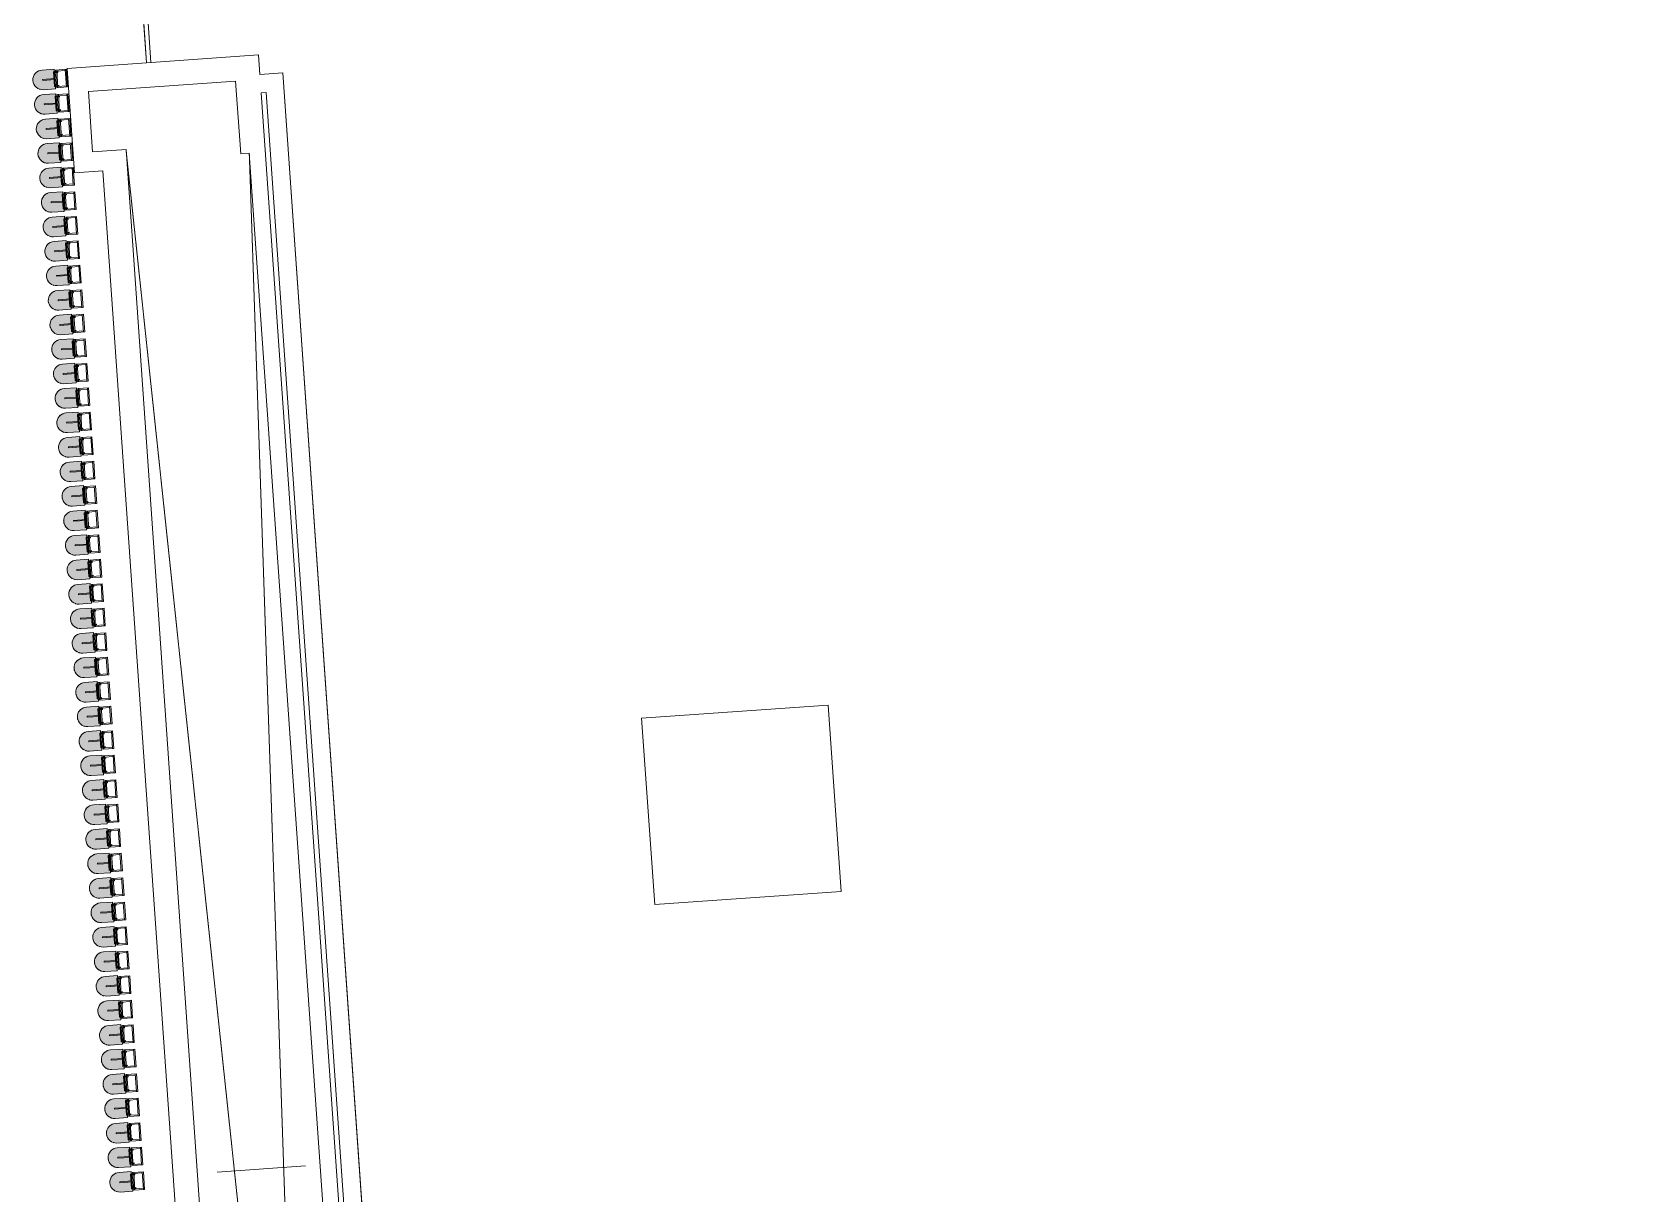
# Model space of a CAD drawing. Header units: millimetres. Extents: x 306 to 836129804, y -168137 to 818603917.
# Drawn here: x 833806383 to 833822762, y 818019308 to 818031108 of the extents above; entities that cross this region are included whole.
import ezdxf

# ---------------------------------------------------------------- set-up
doc = ezdxf.new("R2010")
doc.units = ezdxf.units.MM
doc.header["$LTSCALE"] = 3
doc.linetypes.add('Overhead', pattern=[1.8, 1.2, -0.6])
for name, color, linetype, lineweight in [('A-010-M_LINE', 251, 'Continuous', 13), ('A-010-M_LINE_BEYOND', 251, 'Continuous', 13), ('A-200-M_WALL_INT', 251, 'Continuous', 13), ('A-214-M_CURT_WALL', 251, 'Continuous', 13), ('A-215-M_CURT_PANEL', 251, 'Continuous', 13), ('A-810-M_ROOMS', 251, 'Continuous', 13), ('S-280-M_COLUMN', 253, 'Continuous', 9), ('Z-060-M_DETAIL', 253, 'Continuous', 5), ('Z-060-M_LINE_MEDIUM', 253, 'Continuous', 9)]:
    doc.layers.add(name, color=color, linetype=linetype, lineweight=lineweight)
doc.layers.add('UAJ-00XREF', color=7, linetype='Continuous')

# ---------------------------------------------------------------- blocks, each defined once
blk = doc.blocks.new('Circular Mullion - ARC_225mm CONCRETE MULLION-26075596-0300')
at = {"layer": 'A-214-M_CURT_WALL'}
blk.add_hatch(color=256, dxfattribs=at).paths.add_polyline_path([(100, -125), (100, 0), (-100, 0), (-100, -125), (-95, -156), (-87, -175), (-71, -196), (-50, -212), (-26, -222), (0, -225), (26, -222), (50, -212), (74, -192), (87, -175), (97, -151)], flags=0)
at = {"layer": 'Z-060-M_DETAIL'}
for p, q in [((-90, 12), (-90, 122)), ((-90, 122), (90, 122)), ((-90, 110), (90, 110)), ((-90, 24), (90, 24)), ((90, 12), (-90, 12)), ((-78, 110), (-78, 24)), ((-65, 35), (-75, 35)), ((-75, 35), (-75, 0)), ((-75, 0), (-75, -10)), ((75, 0), (-75, 0)), ((-75, 0), (-65, 0)), ((-65, 0), (-65, 35)), ((-5, 0), (-5, -125)), ((5, -125), (5, 0)), ((65, 35), (75, 35)), ((65, 0), (65, 35)), ((75, 0), (65, 0)), ((75, 35), (75, 0)), ((75, -10), (75, 0)), ((78, 110), (78, 24)), ((90, 122), (90, 12)), ((-75, -10), (75, -10)), ((-5, -125), (5, -125))]:
    blk.add_line(p, q, dxfattribs=at)
at = {"layer": 'Z-060-M_LINE_MEDIUM'}
for p, q in [((100, 0), (-100, 0)), ((100, -125), (100, 0)), ((-100, 0), (-100, -125))]:
    blk.add_line(p, q, dxfattribs=at)
blk.add_arc((0, -125), 100, 180, 0, dxfattribs=at)
blk = doc.blocks.new('Circular Mullion - CONCRETE TUBES 225mm-18407253-0300')
at = {"layer": 'A-214-M_CURT_WALL', "lineweight": 9}
for start, end in [(156.6454, 162.023), (137.977, 143.3546), (96.6454, 102.023), (77.977, 83.3546), (36.6454, 42.023), (17.977, 23.3546)]:
    blk.add_arc((0, 125), 100, start, end, dxfattribs=at)
blk = doc.blocks.new('Circular Mullion - CONCRETE TUBES 225mm-V223-0300')
at = {"layer": 'A-214-M_CURT_WALL', "lineweight": 9}
for start, end in [(156.6454, 162.023), (137.977, 143.3546), (96.6454, 102.0093), (77.977, 83.3546), (36.6454, 42.023), (17.977, 23.3546)]:
    blk.add_arc((0, 125), 100, start, end, dxfattribs=at)
blk = doc.blocks.new('Circular Mullion - ARC_225mm CONCRETE MULLION-V224-0300')
at = {"layer": 'A-214-M_CURT_WALL'}
blk.add_hatch(color=256, dxfattribs=at).paths.add_polyline_path([(100, -125), (100, 0), (-100, 0), (-100, -125), (-95, -156), (-87, -175), (-71, -196), (-50, -212), (-26, -222), (0, -225), (26, -222), (50, -212), (74, -192), (87, -175), (97, -151)], flags=0)
at = {"layer": 'Z-060-M_DETAIL'}
for p, q in [((-90, 12), (-90, 122)), ((-90, 122), (90, 122)), ((-90, 110), (90, 110)), ((-90, 24), (90, 24)), ((90, 12), (-90, 12)), ((-78, 110), (-78, 24)), ((-65, 35), (-75, 35)), ((-75, 35), (-75, 0)), ((-75, 0), (-75, -10)), ((75, 0), (-75, 0)), ((-75, 0), (-65, 0)), ((-65, 0), (-65, 35)), ((-5, 0), (-5, -125)), ((5, -125), (5, 0)), ((65, 35), (75, 35)), ((65, 0), (65, 35)), ((75, 0), (65, 0)), ((75, 35), (75, 0)), ((75, -10), (75, 0)), ((78, 110), (78, 24)), ((90, 122), (90, 12)), ((-75, -10), (75, -10)), ((-5, -125), (5, -125))]:
    blk.add_line(p, q, dxfattribs=at)
at = {"layer": 'Z-060-M_LINE_MEDIUM'}
for p, q in [((100, 0), (-100, 0)), ((100, -125), (100, 0)), ((-100, 0), (-100, -125))]:
    blk.add_line(p, q, dxfattribs=at)
blk.add_arc((0, -125), 100, 180, 0, dxfattribs=at)
blk = doc.blocks.new('Circular Mullion - CONCRETE TUBES 225mm-V225-0300')
at = {"layer": 'A-214-M_CURT_WALL', "lineweight": 9}
for start, end in [(156.6454, 162.023), (137.977, 143.3546), (97.5851, 102.023), (77.977, 83.3546), (36.6454, 42.023), (17.977, 23.3546)]:
    blk.add_arc((0, 125), 100, start, end, dxfattribs=at)
blk = doc.blocks.new('Circular Mullion - CONCRETE TUBES 225mm-V226-0300')
at = {"layer": 'A-214-M_CURT_WALL', "lineweight": 9}
for start, end in [(156.9778, 162.023), (137.977, 143.3546), (96.6454, 102.023), (77.977, 83.3546), (36.6454, 42.023), (17.977, 23.3546)]:
    blk.add_arc((0, 125), 100, start, end, dxfattribs=at)
blk = doc.blocks.new('System Panel - ARC_Glazed-41433853-0300')
at = {"layer": 'A-215-M_CURT_PANEL', "lineweight": 9}
for p, q in [((-601, 0), (601, 0)), ((-601, -44), (-601, 0)), ((601, -44), (-601, -44)), ((601, -44), (601, 0))]:
    blk.add_line(p, q, dxfattribs=at)
blk = doc.blocks.new('3A35X-MAGP-P-MP-00')
at = {"layer": 'A-010-M_LINE', "linetype": 'Overhead'}
for p, q in [((834390756, 817995387), (834387089, 818029916)), ((834388342, 818029878), (834389522, 817995106))]:
    blk.add_line(p, q, dxfattribs=at)
at = {"layer": 'A-010-M_LINE_BEYOND'}
blk.add_line((834388016, 818019529), (834388913, 818019591), dxfattribs=at)
at = {"layer": 'A-200-M_WALL_INT'}
for p, q in [((834386490, 818030741), (834388435, 818030877)), ((834388449, 818030678), (834388435, 818030877)), ((834386564, 818029679), (834386490, 818030741)), ((834388449, 818030678), (834388683, 818030694)), ((834388683, 818030694), (834391209, 817994560)), ((834388203, 818030611), (834386707, 818030506)), ((834386707, 818030506), (834386750, 818029892)), ((834388203, 818030611), (834388255, 818029872)), ((834388512, 818030497), (834388462, 818030493)), ((834388462, 818030493), (834390989, 817994345)), ((834391012, 817994732), (834388512, 818030497)), ((834386750, 818029892), (834387089, 818029916)), ((834387089, 818029916), (834388128, 818015047)), ((834388255, 818029872), (834388342, 818029878)), ((834390753, 817995393), (834388342, 818029878)), ((834386564, 818029679), (834386853, 818029699)), ((834387879, 818015030), (834386853, 818029699))]:
    blk.add_line(p, q, dxfattribs=at)
at = {"layer": 'A-810-M_ROOMS', "flags": 128}
blk.add_lwpolyline([(834412496, 818018677), (834412225, 818022559), (834411490, 818022508), (834411409, 818023665), (834411224, 818023652), (834410540, 818033442), (834409236, 818033351), (834409239, 818033301), (834409119, 818033293), (834401408, 818032754), (834401380, 818032802), (834400105, 818032713), (834392629, 818032190), (834392529, 818032183), (834388598, 818031908), (834388586, 818032093), (834387214, 818031997), (834387298, 818030798), (834388435, 818030877), (834388449, 818030678), (834388683, 818030694), (834391209, 817994560)], dxfattribs=at)
blk.add_lwpolyline([(834392462, 818022245), (834392329, 818024141), (834394225, 818024273), (834394357, 818022378)], close=True, dxfattribs=at)
at = {"layer": 'S-280-M_COLUMN', "lineweight": 13}
for p, q in [((834392329, 818024141), (834394225, 818024273)), ((834394225, 818024273), (834394357, 818022378)), ((834392329, 818024141), (834392462, 818022245)), ((834394357, 818022378), (834392462, 818022245))]:
    blk.add_line(p, q, dxfattribs=at)
at = {"layer": 'A-214-M_CURT_WALL', "rotation": 273.9989085257714}
for name, p in [('Circular Mullion - ARC_225mm CONCRETE MULLION-26075596-0300', (834386367, 818030633)), ('Circular Mullion - ARC_225mm CONCRETE MULLION-26075596-0300', (834386384, 818030384)), ('Circular Mullion - ARC_225mm CONCRETE MULLION-26075596-0300', (834386402, 818030135)), ('Circular Mullion - ARC_225mm CONCRETE MULLION-26075596-0300', (834386419, 818029886)), ('Circular Mullion - ARC_225mm CONCRETE MULLION-26075596-0300', (834386437, 818029637)), ('Circular Mullion - ARC_225mm CONCRETE MULLION-26075596-0300', (834386454, 818029388)), ('Circular Mullion - ARC_225mm CONCRETE MULLION-26075596-0300', (834386471, 818029139)), ('Circular Mullion - ARC_225mm CONCRETE MULLION-26075596-0300', (834386489, 818028891)), ('Circular Mullion - ARC_225mm CONCRETE MULLION-26075596-0300', (834386506, 818028642)), ('Circular Mullion - ARC_225mm CONCRETE MULLION-26075596-0300', (834386524, 818028393)), ('Circular Mullion - ARC_225mm CONCRETE MULLION-26075596-0300', (834386541, 818028144)), ('Circular Mullion - ARC_225mm CONCRETE MULLION-26075596-0300', (834386558, 818027895)), ('Circular Mullion - ARC_225mm CONCRETE MULLION-26075596-0300', (834386576, 818027646)), ('Circular Mullion - ARC_225mm CONCRETE MULLION-26075596-0300', (834386593, 818027397)), ('Circular Mullion - ARC_225mm CONCRETE MULLION-26075596-0300', (834386611, 818027149)), ('Circular Mullion - ARC_225mm CONCRETE MULLION-26075596-0300', (834386628, 818026900)), ('Circular Mullion - ARC_225mm CONCRETE MULLION-26075596-0300', (834386645, 818026651)), ('Circular Mullion - ARC_225mm CONCRETE MULLION-26075596-0300', (834386663, 818026402)), ('Circular Mullion - ARC_225mm CONCRETE MULLION-26075596-0300', (834386680, 818026153)), ('Circular Mullion - ARC_225mm CONCRETE MULLION-26075596-0300', (834386698, 818025904)), ('Circular Mullion - ARC_225mm CONCRETE MULLION-V224-0300', (834386715, 818025655)), ('Circular Mullion - ARC_225mm CONCRETE MULLION-26075596-0300', (834386732, 818025407)), ('Circular Mullion - ARC_225mm CONCRETE MULLION-26075596-0300', (834386750, 818025158)), ('Circular Mullion - ARC_225mm CONCRETE MULLION-26075596-0300', (834386767, 818024909)), ('Circular Mullion - ARC_225mm CONCRETE MULLION-26075596-0300', (834386785, 818024660)), ('Circular Mullion - ARC_225mm CONCRETE MULLION-26075596-0300', (834386802, 818024411)), ('Circular Mullion - ARC_225mm CONCRETE MULLION-26075596-0300', (834386819, 818024162)), ('Circular Mullion - ARC_225mm CONCRETE MULLION-26075596-0300', (834386837, 818023913)), ('Circular Mullion - ARC_225mm CONCRETE MULLION-26075596-0300', (834386854, 818023665)), ('Circular Mullion - ARC_225mm CONCRETE MULLION-26075596-0300', (834386871, 818023416)), ('Circular Mullion - ARC_225mm CONCRETE MULLION-26075596-0300', (834386889, 818023167)), ('Circular Mullion - ARC_225mm CONCRETE MULLION-26075596-0300', (834386906, 818022918)), ('Circular Mullion - ARC_225mm CONCRETE MULLION-26075596-0300', (834386924, 818022669)), ('Circular Mullion - ARC_225mm CONCRETE MULLION-26075596-0300', (834386941, 818022420)), ('Circular Mullion - ARC_225mm CONCRETE MULLION-26075596-0300', (834386958, 818022171)), ('Circular Mullion - ARC_225mm CONCRETE MULLION-26075596-0300', (834386976, 818021923)), ('Circular Mullion - ARC_225mm CONCRETE MULLION-26075596-0300', (834386993, 818021674)), ('Circular Mullion - ARC_225mm CONCRETE MULLION-26075596-0300', (834387011, 818021425)), ('Circular Mullion - ARC_225mm CONCRETE MULLION-26075596-0300', (834387028, 818021176)), ('Circular Mullion - ARC_225mm CONCRETE MULLION-26075596-0300', (834387045, 818020927)), ('Circular Mullion - ARC_225mm CONCRETE MULLION-26075596-0300', (834387063, 818020678)), ('Circular Mullion - ARC_225mm CONCRETE MULLION-26075596-0300', (834387080, 818020429)), ('Circular Mullion - ARC_225mm CONCRETE MULLION-26075596-0300', (834387098, 818020181)), ('Circular Mullion - ARC_225mm CONCRETE MULLION-26075596-0300', (834387115, 818019932)), ('Circular Mullion - ARC_225mm CONCRETE MULLION-26075596-0300', (834387132, 818019683)), ('Circular Mullion - ARC_225mm CONCRETE MULLION-26075596-0300', (834387150, 818019434))]:
    blk.add_blockref(name, p, dxfattribs=at)
at = {"layer": 'A-215-M_CURT_PANEL', "lineweight": 9, "rotation": 93.99890852577128}
blk.add_blockref('System Panel - ARC_Glazed-41433853-0300', (834387256, 818031397), dxfattribs=at)
at = {"layer": 'Z-060-M_DETAIL', "extrusion": (0, 0, -1), "rotation": 266.0010914742286}
for name, p in [('Circular Mullion - CONCRETE TUBES 225mm-18407253-0300', (-834386367, 818030633)), ('Circular Mullion - CONCRETE TUBES 225mm-18407253-0300', (-834386384, 818030384)), ('Circular Mullion - CONCRETE TUBES 225mm-18407253-0300', (-834386402, 818030135)), ('Circular Mullion - CONCRETE TUBES 225mm-18407253-0300', (-834386419, 818029886)), ('Circular Mullion - CONCRETE TUBES 225mm-18407253-0300', (-834386437, 818029637)), ('Circular Mullion - CONCRETE TUBES 225mm-18407253-0300', (-834386454, 818029388)), ('Circular Mullion - CONCRETE TUBES 225mm-18407253-0300', (-834386471, 818029139)), ('Circular Mullion - CONCRETE TUBES 225mm-18407253-0300', (-834386489, 818028891)), ('Circular Mullion - CONCRETE TUBES 225mm-18407253-0300', (-834386506, 818028642)), ('Circular Mullion - CONCRETE TUBES 225mm-18407253-0300', (-834386524, 818028393)), ('Circular Mullion - CONCRETE TUBES 225mm-18407253-0300', (-834386541, 818028144)), ('Circular Mullion - CONCRETE TUBES 225mm-18407253-0300', (-834386558, 818027895)), ('Circular Mullion - CONCRETE TUBES 225mm-18407253-0300', (-834386576, 818027646)), ('Circular Mullion - CONCRETE TUBES 225mm-18407253-0300', (-834386593, 818027397)), ('Circular Mullion - CONCRETE TUBES 225mm-18407253-0300', (-834386611, 818027149)), ('Circular Mullion - CONCRETE TUBES 225mm-18407253-0300', (-834386628, 818026900)), ('Circular Mullion - CONCRETE TUBES 225mm-18407253-0300', (-834386645, 818026651)), ('Circular Mullion - CONCRETE TUBES 225mm-18407253-0300', (-834386663, 818026402)), ('Circular Mullion - CONCRETE TUBES 225mm-V223-0300', (-834386680, 818026153)), ('Circular Mullion - CONCRETE TUBES 225mm-18407253-0300', (-834386698, 818025904)), ('Circular Mullion - CONCRETE TUBES 225mm-18407253-0300', (-834386715, 818025655)), ('Circular Mullion - CONCRETE TUBES 225mm-18407253-0300', (-834386732, 818025407)), ('Circular Mullion - CONCRETE TUBES 225mm-18407253-0300', (-834386750, 818025158)), ('Circular Mullion - CONCRETE TUBES 225mm-18407253-0300', (-834386767, 818024909)), ('Circular Mullion - CONCRETE TUBES 225mm-18407253-0300', (-834386785, 818024660)), ('Circular Mullion - CONCRETE TUBES 225mm-V225-0300', (-834386802, 818024411)), ('Circular Mullion - CONCRETE TUBES 225mm-18407253-0300', (-834386819, 818024162)), ('Circular Mullion - CONCRETE TUBES 225mm-18407253-0300', (-834386837, 818023913)), ('Circular Mullion - CONCRETE TUBES 225mm-18407253-0300', (-834386854, 818023665)), ('Circular Mullion - CONCRETE TUBES 225mm-18407253-0300', (-834386871, 818023416)), ('Circular Mullion - CONCRETE TUBES 225mm-V226-0300', (-834386889, 818023167)), ('Circular Mullion - CONCRETE TUBES 225mm-18407253-0300', (-834386906, 818022918)), ('Circular Mullion - CONCRETE TUBES 225mm-18407253-0300', (-834386924, 818022669)), ('Circular Mullion - CONCRETE TUBES 225mm-18407253-0300', (-834386941, 818022420)), ('Circular Mullion - CONCRETE TUBES 225mm-18407253-0300', (-834386958, 818022171)), ('Circular Mullion - CONCRETE TUBES 225mm-18407253-0300', (-834386976, 818021923)), ('Circular Mullion - CONCRETE TUBES 225mm-18407253-0300', (-834386993, 818021674)), ('Circular Mullion - CONCRETE TUBES 225mm-18407253-0300', (-834387011, 818021425)), ('Circular Mullion - CONCRETE TUBES 225mm-18407253-0300', (-834387028, 818021176)), ('Circular Mullion - CONCRETE TUBES 225mm-18407253-0300', (-834387045, 818020927)), ('Circular Mullion - CONCRETE TUBES 225mm-18407253-0300', (-834387063, 818020678)), ('Circular Mullion - CONCRETE TUBES 225mm-18407253-0300', (-834387080, 818020429)), ('Circular Mullion - CONCRETE TUBES 225mm-18407253-0300', (-834387098, 818020181)), ('Circular Mullion - CONCRETE TUBES 225mm-18407253-0300', (-834387115, 818019932)), ('Circular Mullion - CONCRETE TUBES 225mm-18407253-0300', (-834387132, 818019683)), ('Circular Mullion - CONCRETE TUBES 225mm-18407253-0300', (-834387150, 818019434))]:
    blk.add_blockref(name, p, dxfattribs=at)

msp = doc.modelspace()

# ---------------------------------------------------------------- block references
at = {"layer": 'UAJ-00XREF', "ltscale": 0.5}
msp.add_blockref('3A35X-MAGP-P-MP-00', (-579753, 0), dxfattribs=at)

doc.saveas('drawing.dxf')
